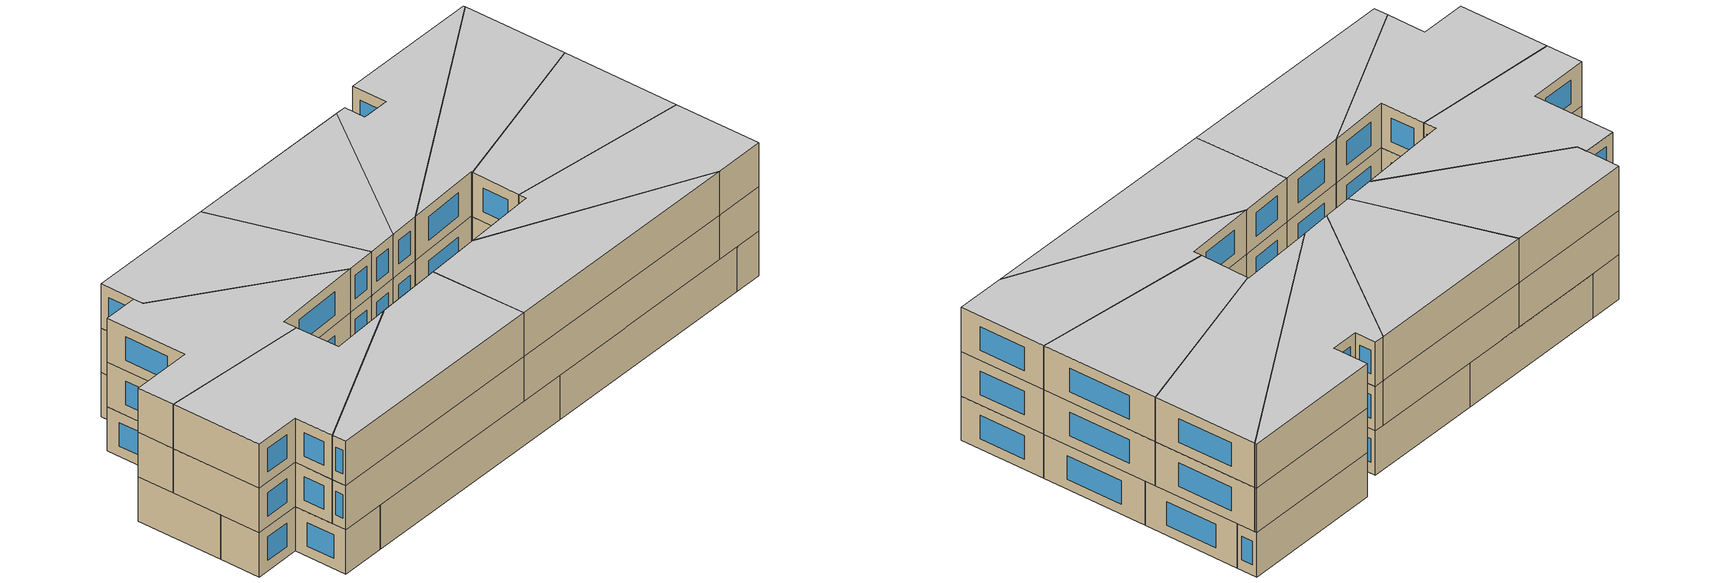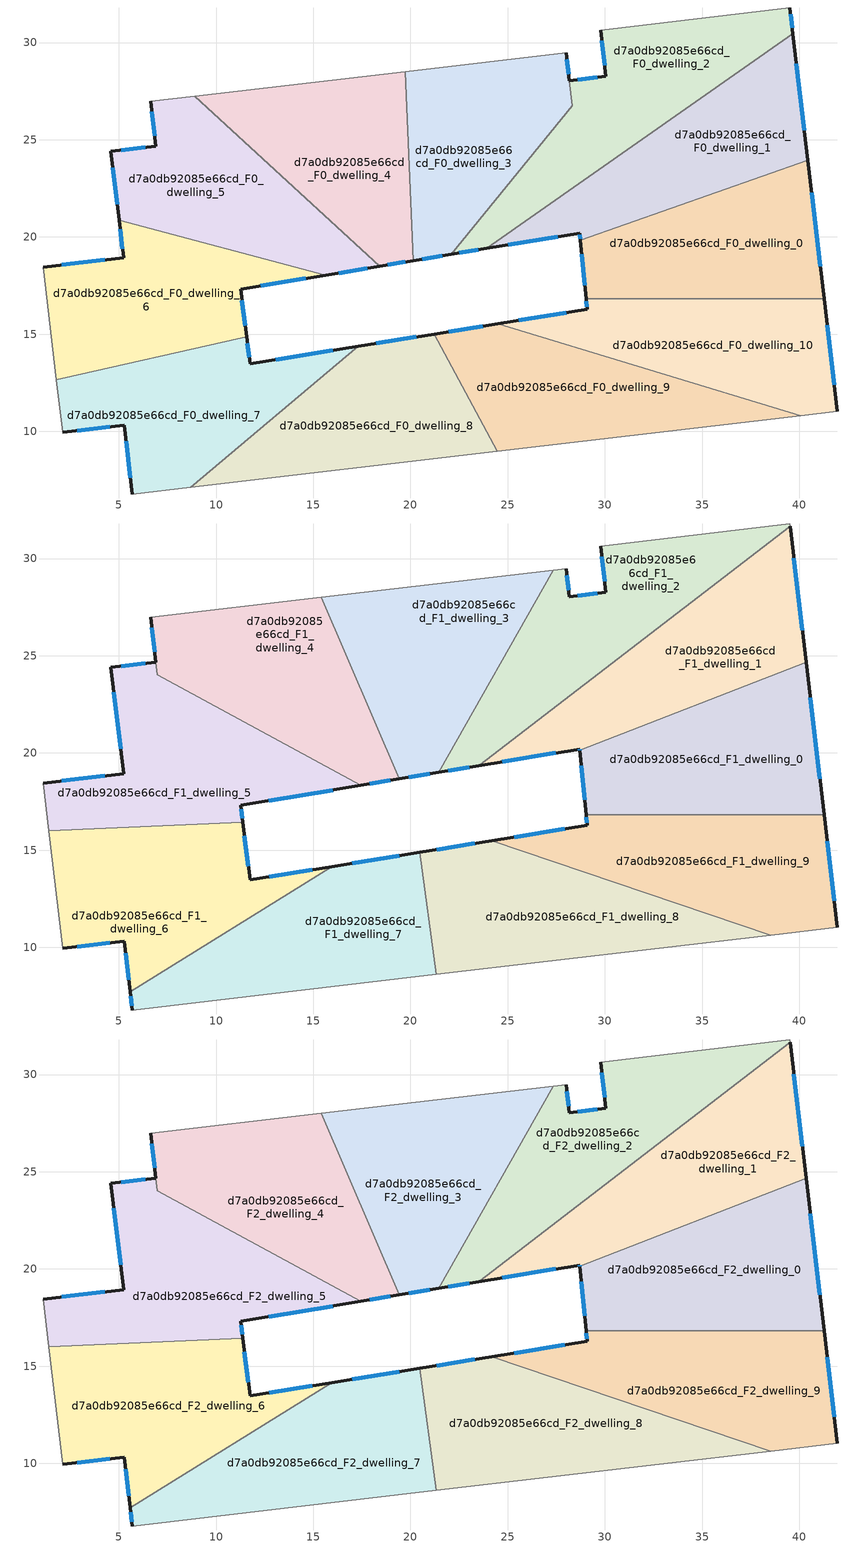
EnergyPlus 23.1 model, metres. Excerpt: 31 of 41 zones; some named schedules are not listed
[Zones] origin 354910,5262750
d7a0db92085e66cd_F0_dwelling_0
 floor ground (EU_floor_Construction): 40.43,23.96 41.27,16.83 29.03,16.83 28.73,19.83 z0
 wall outside (EU_wall_Construction): 28.73,19.83 29.03,16.83 / 41.27,16.83 40.43,23.96 z0:3
 wall to d7a0db92085e66cd_F0_dwelling_1 (EU_wall_Construction): 40.43,23.96 28.73,19.83 z0:3
 wall to d7a0db92085e66cd_F0_dwelling_10 (EU_wall_Construction): 29.03,16.83 41.27,16.83 z0:3
 window (EU_Window_Construction): 28.8,19.12 28.96,17.53 / 41.07,18.5 40.63,22.28 z0.7:2.3
d7a0db92085e66cd_F0_dwelling_1
 floor ground (EU_floor_Construction): 39.67,30.44 40.43,23.96 28.73,19.83 28.69,20.2 23.92,19.41 z0
 wall outside (EU_wall_Construction): 23.92,19.41 28.69,20.2 28.73,19.83 / 40.43,23.96 39.67,30.44 z0:3
 wall to d7a0db92085e66cd_F0_dwelling_2 (EU_wall_Construction): 39.67,30.44 23.92,19.41 z0:3
 window (EU_Window_Construction): 28.7,20.11 28.72,19.92 / 25.04,19.6 27.57,20.02 / 40.25,25.48 39.85,28.92 z0.7:2.3
d7a0db92085e66cd_F0_dwelling_10
 floor ground (EU_floor_Construction): 41.27,16.83 41.96,11.03 40.07,10.81 24.48,15.54 29.09,16.28 29.03,16.83 z0
 wall outside (EU_wall_Construction): 29.03,16.83 29.09,16.28 24.48,15.54 / 41.96,11.03 41.27,16.83 z0:3
 wall to d7a0db92085e66cd_F0_dwelling_9 (EU_wall_Construction): 24.48,15.54 40.07,10.81 z0:3
 wall adiabatic (EU_wall_Construction): 40.07,10.81 41.96,11.03 z0:3
 window (EU_Window_Construction): 28.01,16.1 25.56,15.71 / 29.04,16.7 29.07,16.41 / 41.79,12.39 41.43,15.46 z0.7:2.3
d7a0db92085e66cd_F0_dwelling_2
 floor ground (EU_floor_Construction): 39.51,31.78 39.67,30.44 23.92,19.41 22.09,19.11 28.33,26.75 28.17,28.04 30.05,28.26 29.77,30.64 z0
 wall outside (EU_wall_Construction): 39.67,30.44 39.51,31.78 / 22.09,19.11 23.92,19.41 / 29.77,30.64 30.05,28.26 28.17,28.04 z0:3
 wall adiabatic (EU_wall_Construction): 39.51,31.78 29.77,30.64 z0:3
 wall to d7a0db92085e66cd_F0_dwelling_3 (EU_wall_Construction): 28.32,26.75 22.09,19.11 / 28.17,28.04 28.33,26.75 z0:3
 window (EU_Window_Construction): 39.63,30.75 39.55,31.46 / 22.52,19.18 23.49,19.34 / 29.61,28.21 28.62,28.09 / 29.84,30.08 29.99,28.82 z0.7:2.3
d7a0db92085e66cd_F0_dwelling_3
 floor ground (EU_floor_Construction): 28.01,29.47 28.32,26.75 22.09,19.11 20.15,18.78 19.74,28.5 z0
 wall outside (EU_wall_Construction): 20.15,18.78 22.09,19.11 / 28.17,28.04 28.01,29.47 z0:3
 wall to d7a0db92085e66cd_F0_dwelling_4 (EU_wall_Construction): 19.74,28.5 20.15,18.78 z0:3
 wall adiabatic (EU_wall_Construction): 28.01,29.47 19.74,28.5 z0:3
 window (EU_Window_Construction): 20.6,18.86 21.63,19.03 / 28.13,28.38 28.04,29.13 z0.7:2.3
d7a0db92085e66cd_F0_dwelling_4
 floor ground (EU_floor_Construction): 19.74,28.5 20.15,18.78 18.41,18.5 8.91,27.24 z0
 wall outside (EU_wall_Construction): 18.41,18.5 20.15,18.78 z0:3
 wall to d7a0db92085e66cd_F0_dwelling_5 (EU_wall_Construction): 8.91,27.24 18.41,18.5 z0:3
 wall adiabatic (EU_wall_Construction): 19.74,28.5 8.91,27.24 z0:3
 window (EU_Window_Construction): 18.82,18.56 19.74,18.72 z0.7:2.3
d7a0db92085e66cd_F0_dwelling_5
 floor ground (EU_floor_Construction): 18.41,18.5 15.66,18.04 5.02,20.86 4.59,24.4 6.91,24.67 6.64,26.98 8.91,27.24 z0
 wall outside (EU_wall_Construction): 6.64,26.98 6.91,24.67 4.59,24.4 5.02,20.86 / 15.66,18.04 18.41,18.5 z0:3
 wall adiabatic (EU_wall_Construction): 8.91,27.24 6.64,26.98 z0:3
 wall to d7a0db92085e66cd_F0_dwelling_6 (EU_wall_Construction): 5.02,20.86 15.66,18.04 z0:3
 window (EU_Window_Construction): 6.7,26.43 6.84,25.21 / 16.3,18.15 17.77,18.39 / 4.69,23.57 4.92,21.69 / 6.36,24.6 5.14,24.46 z0.7:2.3
d7a0db92085e66cd_F0_dwelling_6
 floor ground (EU_floor_Construction): 15.66,18.04 11.26,17.31 11.58,14.87 1.79,12.66 1.11,18.45 5.24,18.94 5.02,20.86 z0
 wall outside (EU_wall_Construction): 5.02,20.86 5.24,18.94 1.11,18.45 / 11.58,14.87 11.26,17.31 15.66,18.04 z0:3
 wall to d7a0db92085e66cd_F0_dwelling_7 (EU_wall_Construction): 1.79,12.66 11.58,14.87 z0:3
 wall adiabatic (EU_wall_Construction): 1.11,18.45 1.79,12.66 z0:3
 window (EU_Window_Construction): 5.07,20.41 5.19,19.39 / 12.29,17.48 14.62,17.87 / 11.5,15.44 11.33,16.74 / 4.27,18.82 2.08,18.56 z0.7:2.3
d7a0db92085e66cd_F0_dwelling_7
 floor ground (EU_floor_Construction): 17.32,14.38 8.71,7.14 5.7,6.78 5.28,10.32 2.11,9.95 1.79,12.66 11.58,14.87 11.75,13.48 z0
 wall outside (EU_wall_Construction): 17.32,14.38 11.75,13.48 11.58,14.87 / 2.11,9.95 5.28,10.32 5.7,6.78 z0:3
 wall adiabatic (EU_wall_Construction): 1.79,12.66 2.11,9.95 / 5.7,6.78 8.71,7.14 z0:3
 wall to d7a0db92085e66cd_F0_dwelling_8 (EU_wall_Construction): 8.71,7.14 17.32,14.38 z0:3
 window (EU_Window_Construction): 11.71,13.81 11.62,14.54 / 16.02,14.17 13.06,13.69 / 5.38,9.49 5.6,7.61 / 2.86,10.04 4.53,10.23 z0.7:2.3
d7a0db92085e66cd_F0_dwelling_8
 floor ground (EU_floor_Construction): 21.21,15.01 24.47,8.98 8.71,7.14 17.32,14.38 z0
 wall outside (EU_wall_Construction): 21.21,15.01 17.32,14.38 z0:3
 wall to d7a0db92085e66cd_F0_dwelling_9 (EU_wall_Construction): 24.47,8.98 21.21,15.01 z0:3
 wall adiabatic (EU_wall_Construction): 8.71,7.14 24.47,8.98 z0:3
 window (EU_Window_Construction): 20.3,14.86 18.24,14.53 z0.7:2.3
d7a0db92085e66cd_F0_dwelling_9
 floor ground (EU_floor_Construction): 40.07,10.81 24.47,8.98 21.21,15.01 24.48,15.54 z0
 wall outside (EU_wall_Construction): 24.48,15.54 21.21,15.01 z0:3
 wall adiabatic (EU_wall_Construction): 24.47,8.98 40.07,10.81 z0:3
 window (EU_Window_Construction): 23.71,15.41 21.98,15.13 z0.7:2.3
d7a0db92085e66cd_F1_dwelling_0
 floor to d7a0db92085e66cd_F0_dwelling_0 (EU_floor_Construction): 40.43,23.96 41.27,16.83 29.03,16.83 28.73,19.83 z3
 floor to d7a0db92085e66cd_F0_dwelling_1 (EU_floor_Construction): 40.35,24.67 40.43,23.96 28.73,19.83 28.7,20.13 z3
 wall outside (EU_wall_Construction): 28.7,20.13 29.03,16.83 / 41.27,16.83 40.35,24.67 z3:6
 wall to d7a0db92085e66cd_F1_dwelling_1 (EU_wall_Construction): 40.35,24.67 28.7,20.13 z3:6
 wall to d7a0db92085e66cd_F1_dwelling_9 (EU_wall_Construction): 29.03,16.83 41.27,16.83 z3:6
 window (EU_Window_Construction): 28.78,19.35 28.95,17.6 / 41.05,18.67 40.56,22.83 z3.7:5.3
d7a0db92085e66cd_F1_dwelling_1
 floor to d7a0db92085e66cd_F0_dwelling_1 (EU_floor_Construction): 39.67,30.44 40.35,24.67 28.7,20.13 28.69,20.2 23.92,19.41 z3
 floor to d7a0db92085e66cd_F0_dwelling_2 (EU_floor_Construction): 39.52,31.66 39.67,30.44 23.92,19.41 23.5,19.34 z3
 wall outside (EU_wall_Construction): 23.5,19.34 28.69,20.2 28.7,20.13 / 40.35,24.67 39.52,31.66 z3:6
 wall to d7a0db92085e66cd_F1_dwelling_2 (EU_wall_Construction): 39.52,31.66 23.5,19.34 z3:6
 window (EU_Window_Construction): 28.7,20.19 28.7,20.15 / 24.72,19.54 27.47,20 / 40.15,26.31 39.72,30.02 z3.7:5.3
d7a0db92085e66cd_F1_dwelling_2
 floor to d7a0db92085e66cd_F0_dwelling_2 (EU_floor_Construction): 39.51,31.78 39.52,31.66 23.5,19.34 22.09,19.11 28.33,26.75 28.17,28.04 30.05,28.26 29.77,30.64 z3
 floor to d7a0db92085e66cd_F0_dwelling_3 (EU_floor_Construction): 28.01,29.47 28.32,26.75 22.09,19.11 21.46,19 27.33,29.39 z3
 wall outside (EU_wall_Construction): 29.77,30.64 30.05,28.26 28.17,28.04 28.01,29.47 / 21.46,19 23.5,19.34 z3:6
 wall adiabatic (EU_wall_Construction): 39.52,31.66 39.51,31.78 29.77,30.64 / 28.01,29.47 27.33,29.39 z3:6
 wall to d7a0db92085e66cd_F1_dwelling_3 (EU_wall_Construction): 27.33,29.39 21.46,19 z3:6
 window (EU_Window_Construction): 29.61,28.21 28.62,28.09 / 29.84,30.08 29.99,28.82 / 21.94,19.08 23.02,19.26 / 28.13,28.38 28.04,29.13 z3.7:5.3
d7a0db92085e66cd_F1_dwelling_3
 floor to d7a0db92085e66cd_F0_dwelling_3 (EU_floor_Construction): 27.33,29.39 21.46,19 20.15,18.78 19.74,28.5 z3
 floor to d7a0db92085e66cd_F0_dwelling_4 (EU_floor_Construction): 19.74,28.5 20.15,18.78 19.43,18.67 15.4,28 z3
 wall outside (EU_wall_Construction): 19.43,18.67 21.46,19 z3:6
 wall to d7a0db92085e66cd_F1_dwelling_4 (EU_wall_Construction): 15.4,28 19.43,18.67 z3:6
 wall adiabatic (EU_wall_Construction): 27.33,29.39 15.4,28 z3:6
 window (EU_Window_Construction): 19.91,18.74 20.98,18.92 z3.7:5.3
d7a0db92085e66cd_F1_dwelling_4
 floor to d7a0db92085e66cd_F0_dwelling_4 (EU_floor_Construction): 15.4,28 19.43,18.67 18.41,18.5 8.91,27.24 z3
 floor to d7a0db92085e66cd_F0_dwelling_5 (EU_floor_Construction): 18.41,18.5 17.45,18.34 6.98,24.03 6.64,26.98 8.91,27.24 z3
 wall outside (EU_wall_Construction): 17.45,18.34 19.43,18.67 / 6.64,26.98 6.91,24.67 z3:6
 wall to d7a0db92085e66cd_F1_dwelling_5 (EU_wall_Construction): 6.91,24.67 6.98,24.03 17.45,18.34 z3:6
 wall adiabatic (EU_wall_Construction): 15.4,28 6.64,26.98 z3:6
 window (EU_Window_Construction): 17.92,18.41 18.97,18.59 / 6.7,26.43 6.84,25.21 z3.7:5.3
d7a0db92085e66cd_F1_dwelling_5
 floor to d7a0db92085e66cd_F0_dwelling_5 (EU_floor_Construction): 17.45,18.34 15.66,18.04 5.02,20.86 4.59,24.4 6.91,24.67 6.98,24.03 z3
 floor to d7a0db92085e66cd_F0_dwelling_6 (EU_floor_Construction): 15.66,18.04 11.26,17.31 11.37,16.44 1.4,16.01 1.11,18.45 5.24,18.94 5.02,20.86 z3
 wall outside (EU_wall_Construction): 6.91,24.67 4.59,24.4 5.24,18.94 1.11,18.45 / 11.37,16.44 11.26,17.31 17.45,18.34 z3:6
 wall to d7a0db92085e66cd_F1_dwelling_6 (EU_wall_Construction): 1.4,16.01 11.37,16.44 z3:6
 wall adiabatic (EU_wall_Construction): 1.11,18.45 1.4,16.01 z3:6
 window (EU_Window_Construction): 6.36,24.6 5.14,24.46 / 12.71,17.55 16,18.09 / 11.35,16.64 11.29,17.11 / 4.27,18.82 2.08,18.56 / 4.75,23.12 5.09,20.22 z3.7:5.3
d7a0db92085e66cd_F1_dwelling_6
 floor to d7a0db92085e66cd_F0_dwelling_6 (EU_floor_Construction): 11.37,16.44 11.58,14.87 1.79,12.66 1.4,16.01 z3
 floor to d7a0db92085e66cd_F0_dwelling_7 (EU_floor_Construction): 15.94,14.16 5.59,7.72 5.28,10.32 2.11,9.95 1.79,12.66 11.58,14.87 11.75,13.48 z3
 wall outside (EU_wall_Construction): 15.94,14.16 11.75,13.48 11.37,16.44 / 2.11,9.95 5.28,10.32 5.59,7.72 z3:6
 wall adiabatic (EU_wall_Construction): 1.4,16.01 2.11,9.95 z3:6
 wall to d7a0db92085e66cd_F1_dwelling_7 (EU_wall_Construction): 5.59,7.72 15.94,14.16 z3:6
 window (EU_Window_Construction): 11.66,14.18 11.46,15.75 / 14.96,14 12.74,13.64 / 5.35,9.71 5.51,8.33 / 2.86,10.04 4.53,10.23 z3.7:5.3
d7a0db92085e66cd_F1_dwelling_7
 floor to d7a0db92085e66cd_F0_dwelling_7 (EU_floor_Construction): 17.32,14.38 8.71,7.14 5.7,6.78 5.59,7.72 15.94,14.16 z3
 floor to d7a0db92085e66cd_F0_dwelling_8 (EU_floor_Construction): 20.49,14.89 21.33,8.62 8.71,7.14 17.32,14.38 z3
 wall outside (EU_wall_Construction): 20.49,14.89 15.94,14.16 / 5.59,7.72 5.7,6.78 z3:6
 wall to d7a0db92085e66cd_F1_dwelling_8 (EU_wall_Construction): 21.33,8.62 20.49,14.89 z3:6
 wall adiabatic (EU_wall_Construction): 5.7,6.78 21.33,8.62 z3:6
 window (EU_Window_Construction): 19.42,14.72 17.01,14.33 / 5.61,7.5 5.67,7 z3.7:5.3
d7a0db92085e66cd_F1_dwelling_8
 floor to d7a0db92085e66cd_F0_dwelling_8 (EU_floor_Construction): 21.21,15.01 24.47,8.98 21.33,8.62 20.49,14.89 z3
 floor to d7a0db92085e66cd_F0_dwelling_9 (EU_floor_Construction): 38.52,10.63 24.47,8.98 21.21,15.01 24.18,15.49 z3
 wall outside (EU_wall_Construction): 24.18,15.49 20.49,14.89 z3:6
 wall to d7a0db92085e66cd_F1_dwelling_9 (EU_wall_Construction): 38.52,10.63 24.18,15.49 z3:6
 wall adiabatic (EU_wall_Construction): 21.33,8.62 38.52,10.63 z3:6
 window (EU_Window_Construction): 23.31,15.35 21.35,15.03 z3.7:5.3
d7a0db92085e66cd_F1_dwelling_9
 floor to d7a0db92085e66cd_F0_dwelling_10 (EU_floor_Construction): 41.27,16.83 41.96,11.03 40.07,10.81 24.48,15.54 29.09,16.28 29.03,16.83 z3
 floor to d7a0db92085e66cd_F0_dwelling_9 (EU_floor_Construction): 40.07,10.81 38.52,10.63 24.18,15.49 24.48,15.54 z3
 wall outside (EU_wall_Construction): 29.03,16.83 29.09,16.28 24.18,15.49 / 41.96,11.03 41.27,16.83 z3:6
 wall adiabatic (EU_wall_Construction): 38.52,10.63 41.96,11.03 z3:6
 window (EU_Window_Construction): 27.93,16.09 25.33,15.67 / 29.04,16.7 29.07,16.41 / 41.79,12.39 41.43,15.46 z3.7:5.3
d7a0db92085e66cd_F2_dwelling_0
 floor to d7a0db92085e66cd_F1_dwelling_0 (EU_floor_Construction): 40.35,24.67 41.27,16.83 29.03,16.83 28.7,20.13 z6
 wall outside (EU_wall_Construction): 28.7,20.13 29.03,16.83 / 41.27,16.83 40.35,24.67 z6:9
 wall to d7a0db92085e66cd_F2_dwelling_1 (EU_wall_Construction): 40.35,24.67 28.7,20.13 z6:9
 wall to d7a0db92085e66cd_F2_dwelling_9 (EU_wall_Construction): 29.03,16.83 41.27,16.83 z6:9
 window (EU_Window_Construction): 28.78,19.35 28.95,17.6 / 41.05,18.67 40.56,22.83 z6.7:8.3
 ceiling to d7a0db92085e66cd_F3_dwelling_0 (EU_floor_Construction): 41.27,16.83 40.35,24.67 28.7,20.13 29.03,16.83 z9
d7a0db92085e66cd_F2_dwelling_1
 floor to d7a0db92085e66cd_F1_dwelling_1 (EU_floor_Construction): 39.52,31.66 40.35,24.67 28.7,20.13 28.69,20.2 23.5,19.34 z6
 wall outside (EU_wall_Construction): 23.5,19.34 28.69,20.2 28.7,20.13 / 40.35,24.67 39.52,31.66 z6:9
 wall to d7a0db92085e66cd_F2_dwelling_2 (EU_wall_Construction): 39.52,31.66 23.5,19.34 z6:9
 window (EU_Window_Construction): 28.7,20.19 28.7,20.15 / 24.72,19.54 27.47,20 / 40.15,26.31 39.72,30.02 z6.7:8.3
 ceiling to d7a0db92085e66cd_F3_dwelling_1 (EU_floor_Construction): 40.35,24.67 39.52,31.66 23.5,19.34 28.69,20.2 28.7,20.13 z9
d7a0db92085e66cd_F2_dwelling_2
 floor to d7a0db92085e66cd_F1_dwelling_2 (EU_floor_Construction): 39.51,31.78 39.52,31.66 23.5,19.34 21.46,19 27.33,29.39 28.01,29.47 28.17,28.04 30.05,28.26 29.77,30.64 z6
 wall outside (EU_wall_Construction): 29.77,30.64 30.05,28.26 28.17,28.04 28.01,29.47 / 21.46,19 23.5,19.34 z6:9
 wall adiabatic (EU_wall_Construction): 39.52,31.66 39.51,31.78 29.77,30.64 / 28.01,29.47 27.33,29.39 z6:9
 wall to d7a0db92085e66cd_F2_dwelling_3 (EU_wall_Construction): 27.33,29.39 21.46,19 z6:9
 window (EU_Window_Construction): 29.61,28.21 28.62,28.09 / 29.84,30.08 29.99,28.82 / 21.94,19.08 23.02,19.26 / 28.13,28.38 28.04,29.13 z6.7:8.3
 ceiling to d7a0db92085e66cd_F3_dwelling_2 (EU_floor_Construction): 39.52,31.66 39.51,31.78 29.77,30.64 30.05,28.26 28.17,28.04 28.01,29.47 27.33,29.39 21.46,19 23.5,19.34 z9
d7a0db92085e66cd_F2_dwelling_3
 floor to d7a0db92085e66cd_F1_dwelling_3 (EU_floor_Construction): 27.33,29.39 21.46,19 19.43,18.67 15.4,28 z6
 wall outside (EU_wall_Construction): 19.43,18.67 21.46,19 z6:9
 wall to d7a0db92085e66cd_F2_dwelling_4 (EU_wall_Construction): 15.4,28 19.43,18.67 z6:9
 wall adiabatic (EU_wall_Construction): 27.33,29.39 15.4,28 z6:9
 window (EU_Window_Construction): 19.91,18.74 20.98,18.92 z6.7:8.3
 ceiling to d7a0db92085e66cd_F3_dwelling_3 (EU_floor_Construction): 21.46,19 27.33,29.39 15.4,28 19.43,18.67 z9
d7a0db92085e66cd_F2_dwelling_4
 floor to d7a0db92085e66cd_F1_dwelling_4 (EU_floor_Construction): 15.4,28 19.43,18.67 17.45,18.34 6.98,24.03 6.64,26.98 z6
 wall outside (EU_wall_Construction): 17.45,18.34 19.43,18.67 / 6.64,26.98 6.91,24.67 z6:9
 wall to d7a0db92085e66cd_F2_dwelling_5 (EU_wall_Construction): 6.91,24.67 6.98,24.03 17.45,18.34 z6:9
 wall adiabatic (EU_wall_Construction): 15.4,28 6.64,26.98 z6:9
 window (EU_Window_Construction): 17.92,18.41 18.97,18.59 / 6.7,26.43 6.84,25.21 z6.7:8.3
 ceiling to d7a0db92085e66cd_F3_dwelling_4 (EU_floor_Construction): 19.43,18.67 15.4,28 6.64,26.98 6.98,24.03 17.45,18.34 z9
d7a0db92085e66cd_F2_dwelling_5
 floor to d7a0db92085e66cd_F1_dwelling_5 (EU_floor_Construction): 17.45,18.34 11.26,17.31 11.37,16.44 1.4,16.01 1.11,18.45 5.24,18.94 4.59,24.4 6.91,24.67 6.98,24.03 z6
 wall outside (EU_wall_Construction): 6.91,24.67 4.59,24.4 5.24,18.94 1.11,18.45 / 11.37,16.44 11.26,17.31 17.45,18.34 z6:9
 wall to d7a0db92085e66cd_F2_dwelling_6 (EU_wall_Construction): 1.4,16.01 11.37,16.44 z6:9
 wall adiabatic (EU_wall_Construction): 1.11,18.45 1.4,16.01 z6:9
 window (EU_Window_Construction): 6.36,24.6 5.14,24.46 / 12.71,17.55 16,18.09 / 11.35,16.64 11.29,17.11 / 4.27,18.82 2.08,18.56 / 4.75,23.12 5.09,20.22 z6.7:8.3
 ceiling to d7a0db92085e66cd_F3_dwelling_5 (EU_floor_Construction): 17.45,18.34 6.98,24.03 6.91,24.67 4.59,24.4 5.24,18.94 1.11,18.45 1.4,16.01 11.37,16.44 11.26,17.31 z9
d7a0db92085e66cd_F2_dwelling_6
 floor to d7a0db92085e66cd_F1_dwelling_6 (EU_floor_Construction): 15.94,14.16 5.59,7.72 5.28,10.32 2.11,9.95 1.4,16.01 11.37,16.44 11.75,13.48 z6
 wall outside (EU_wall_Construction): 15.94,14.16 11.75,13.48 11.37,16.44 / 2.11,9.95 5.28,10.32 5.59,7.72 z6:9
 wall adiabatic (EU_wall_Construction): 1.4,16.01 2.11,9.95 z6:9
 wall to d7a0db92085e66cd_F2_dwelling_7 (EU_wall_Construction): 5.59,7.72 15.94,14.16 z6:9
 window (EU_Window_Construction): 11.66,14.18 11.46,15.75 / 14.96,14 12.74,13.64 / 5.35,9.71 5.51,8.33 / 2.86,10.04 4.53,10.23 z6.7:8.3
 ceiling to d7a0db92085e66cd_F3_dwelling_6 (EU_floor_Construction): 15.94,14.16 11.75,13.48 11.37,16.44 1.4,16.01 2.11,9.95 5.28,10.32 5.59,7.72 z9
d7a0db92085e66cd_F2_dwelling_7
 floor to d7a0db92085e66cd_F1_dwelling_7 (EU_floor_Construction): 20.49,14.89 21.33,8.62 5.7,6.78 5.59,7.72 15.94,14.16 z6
 wall outside (EU_wall_Construction): 20.49,14.89 15.94,14.16 / 5.59,7.72 5.7,6.78 z6:9
 wall to d7a0db92085e66cd_F2_dwelling_8 (EU_wall_Construction): 21.33,8.62 20.49,14.89 z6:9
 wall adiabatic (EU_wall_Construction): 5.7,6.78 21.33,8.62 z6:9
 window (EU_Window_Construction): 19.42,14.72 17.01,14.33 / 5.61,7.5 5.67,7 z6.7:8.3
 ceiling to d7a0db92085e66cd_F3_dwelling_7 (EU_floor_Construction): 21.33,8.62 20.49,14.89 15.94,14.16 5.59,7.72 5.7,6.78 z9
d7a0db92085e66cd_F2_dwelling_8
 floor to d7a0db92085e66cd_F1_dwelling_8 (EU_floor_Construction): 38.52,10.63 21.33,8.62 20.49,14.89 24.18,15.49 z6
 wall outside (EU_wall_Construction): 24.18,15.49 20.49,14.89 z6:9
 wall to d7a0db92085e66cd_F2_dwelling_9 (EU_wall_Construction): 38.52,10.63 24.18,15.49 z6:9
 wall adiabatic (EU_wall_Construction): 21.33,8.62 38.52,10.63 z6:9
 window (EU_Window_Construction): 23.31,15.35 21.35,15.03 z6.7:8.3
 ceiling to d7a0db92085e66cd_F3_dwelling_8 (EU_floor_Construction): 38.52,10.63 24.18,15.49 20.49,14.89 21.33,8.62 z9
d7a0db92085e66cd_F2_dwelling_9
 floor to d7a0db92085e66cd_F1_dwelling_9 (EU_floor_Construction): 41.27,16.83 41.96,11.03 38.52,10.63 24.18,15.49 29.09,16.28 29.03,16.83 z6
 wall outside (EU_wall_Construction): 29.03,16.83 29.09,16.28 24.18,15.49 / 41.96,11.03 41.27,16.83 z6:9
 wall adiabatic (EU_wall_Construction): 38.52,10.63 41.96,11.03 z6:9
 window (EU_Window_Construction): 27.93,16.09 25.33,15.67 / 29.04,16.7 29.07,16.41 / 41.79,12.39 41.43,15.46 z6.7:8.3
 ceiling to d7a0db92085e66cd_F3_dwelling_9 (EU_floor_Construction): 41.96,11.03 41.27,16.83 29.03,16.83 29.09,16.28 24.18,15.49 38.52,10.63 z9
[Building]
EU S2 Campaign: North Axis=0; Terrain=City; Solar Distribution=FullExterior
[Site:Location]
Budapest.Ferenc.Liszt.Intl.AP: Latitude=47.437; Longitude=19.256; Time Zone=1; Elevation=185
[SizingPeriod:WeatherFileDays]
AnnualSizingPeriod: Begin Month=1; Begin Day of Month=1; End Month=12; End Day of Month=31; Day of Week for Start Day=Monday; Use Weather File Daylight Saving Period=No; Use Weather File Rain and Snow Indicators=No
[MATERIAL]
EU_InternalMass_Material: Roughness=MediumRough; Thickness=0.1; Conductivity=1; Density=1800; Specific Heat=900; Thermal Absorptance=0.9; Solar Absorptance=0.7; Visible Absorptance=0.7
[MATERIAL:NOMASS] Roughness=MediumRough; Thermal Absorptance=0.9; Solar Absorptance=0.7; Visible Absorptance=0.7
Name | Thermal Resistance
EU_wall_NoMass | 0.832559
EU_floor_NoMass | 0.872794
[WINDOWMATERIAL:SIMPLEGLAZINGSYSTEM]
EU_Window_SimpleGlazing: UFactor=2.79869; Solar Heat Gain Coefficient=0.75; Visible Transmittance=0.75
[CONSTRUCTION]
EU_wall_Construction: EU_wall_NoMass
EU_floor_Construction: EU_floor_NoMass
EU_Window_Construction: EU_Window_SimpleGlazing
EU_InternalMass_Construction: EU_InternalMass_Material
[ZONE] Type=1; Multiplier=1; Ceiling Height=autocalculate; Floor Area=autocalculate; Part of Total Floor Area=Yes
Name | Volume
d7a0db92085e66cd_F0_dwelling_0 | 185.516
d7a0db92085e66cd_F1_dwelling_0; d7a0db92085e66cd_F2_dwelling_0 | 204.056
d7a0db92085e66cd_F0_dwelling_1 | 185.531
d7a0db92085e66cd_F1_dwelling_1; d7a0db92085e66cd_F2_dwelling_1 | 204.091
d7a0db92085e66cd_F0_dwelling_10 | 185.549
d7a0db92085e66cd_F0_dwelling_2 | 193.451
d7a0db92085e66cd_F1_dwelling_2; d7a0db92085e66cd_F2_dwelling_2; d7a0db92085e66cd_F1_dwelling_8; d7a0db92085e66cd_F2_dwelling_8 | 204.06
d7a0db92085e66cd_F0_dwelling_3 | 177.566
d7a0db92085e66cd_F1_dwelling_3; d7a0db92085e66cd_F2_dwelling_3 | 204.087
d7a0db92085e66cd_F0_dwelling_4 | 185.532
d7a0db92085e66cd_F1_dwelling_4; d7a0db92085e66cd_F2_dwelling_4 | 203.195
d7a0db92085e66cd_F0_dwelling_5 | 185.509
d7a0db92085e66cd_F1_dwelling_5; d7a0db92085e66cd_F2_dwelling_5 | 204.968
d7a0db92085e66cd_F0_dwelling_6 | 185.52
d7a0db92085e66cd_F1_dwelling_6; d7a0db92085e66cd_F2_dwelling_6 | 204.063
d7a0db92085e66cd_F0_dwelling_7 | 185.526
d7a0db92085e66cd_F1_dwelling_7; d7a0db92085e66cd_F2_dwelling_7 | 204.058
d7a0db92085e66cd_F0_dwelling_8 | 185.522
d7a0db92085e66cd_F0_dwelling_9 | 185.495
d7a0db92085e66cd_F1_dwelling_9; d7a0db92085e66cd_F2_dwelling_9 | 204.101
[INTERNALMASS] Construction=EU_InternalMass_Construction
Name | Zone or ZoneList | Surface Area
d7a0db92085e66cd_F0_dwelling_0_EU_InternalMass | d7a0db92085e66cd_F0_dwelling_0 | 61.8386
d7a0db92085e66cd_F0_dwelling_1_EU_InternalMass | d7a0db92085e66cd_F0_dwelling_1 | 61.8438
d7a0db92085e66cd_F0_dwelling_2_EU_InternalMass | d7a0db92085e66cd_F0_dwelling_2 | 64.484
d7a0db92085e66cd_F0_dwelling_3_EU_InternalMass | d7a0db92085e66cd_F0_dwelling_3 | 59.1934
d7a0db92085e66cd_F0_dwelling_4_EU_InternalMass | d7a0db92085e66cd_F0_dwelling_4 | 61.8441
d7a0db92085e66cd_F0_dwelling_5_EU_InternalMass | d7a0db92085e66cd_F0_dwelling_5 | 61.8361
d7a0db92085e66cd_F0_dwelling_6_EU_InternalMass | d7a0db92085e66cd_F0_dwelling_6 | 61.8402
d7a0db92085e66cd_F0_dwelling_7_EU_InternalMass | d7a0db92085e66cd_F0_dwelling_7 | 61.8422
d7a0db92085e66cd_F0_dwelling_8_EU_InternalMass | d7a0db92085e66cd_F0_dwelling_8 | 61.8407
d7a0db92085e66cd_F0_dwelling_9_EU_InternalMass | d7a0db92085e66cd_F0_dwelling_9 | 61.8316
d7a0db92085e66cd_F0_dwelling_10_EU_InternalMass | d7a0db92085e66cd_F0_dwelling_10 | 61.8498
d7a0db92085e66cd_F1_dwelling_0_EU_InternalMass | d7a0db92085e66cd_F1_dwelling_0 | 68.0187
d7a0db92085e66cd_F1_dwelling_1_EU_InternalMass | d7a0db92085e66cd_F1_dwelling_1 | 68.0306
d7a0db92085e66cd_F1_dwelling_2_EU_InternalMass | d7a0db92085e66cd_F1_dwelling_2 | 68.0195
d7a0db92085e66cd_F1_dwelling_3_EU_InternalMass | d7a0db92085e66cd_F1_dwelling_3 | 68.0288
d7a0db92085e66cd_F1_dwelling_4_EU_InternalMass | d7a0db92085e66cd_F1_dwelling_4 | 67.7367
d7a0db92085e66cd_F1_dwelling_5_EU_InternalMass | d7a0db92085e66cd_F1_dwelling_5 | 68.3233
d7a0db92085e66cd_F1_dwelling_6_EU_InternalMass | d7a0db92085e66cd_F1_dwelling_6 | 68.0209
d7a0db92085e66cd_F1_dwelling_7_EU_InternalMass | d7a0db92085e66cd_F1_dwelling_7 | 68.0195
d7a0db92085e66cd_F1_dwelling_8_EU_InternalMass | d7a0db92085e66cd_F1_dwelling_8 | 68.0197
d7a0db92085e66cd_F1_dwelling_9_EU_InternalMass | d7a0db92085e66cd_F1_dwelling_9 | 68.0335
d7a0db92085e66cd_F2_dwelling_0_EU_InternalMass | d7a0db92085e66cd_F2_dwelling_0 | 68.0187
d7a0db92085e66cd_F2_dwelling_1_EU_InternalMass | d7a0db92085e66cd_F2_dwelling_1 | 68.0306
d7a0db92085e66cd_F2_dwelling_2_EU_InternalMass | d7a0db92085e66cd_F2_dwelling_2 | 68.0195
d7a0db92085e66cd_F2_dwelling_3_EU_InternalMass | d7a0db92085e66cd_F2_dwelling_3 | 68.0288
d7a0db92085e66cd_F2_dwelling_4_EU_InternalMass | d7a0db92085e66cd_F2_dwelling_4 | 67.7367
d7a0db92085e66cd_F2_dwelling_5_EU_InternalMass | d7a0db92085e66cd_F2_dwelling_5 | 68.3233
d7a0db92085e66cd_F2_dwelling_6_EU_InternalMass | d7a0db92085e66cd_F2_dwelling_6 | 68.0209
d7a0db92085e66cd_F2_dwelling_7_EU_InternalMass | d7a0db92085e66cd_F2_dwelling_7 | 68.0195
d7a0db92085e66cd_F2_dwelling_8_EU_InternalMass | d7a0db92085e66cd_F2_dwelling_8 | 68.0197
d7a0db92085e66cd_F2_dwelling_9_EU_InternalMass | d7a0db92085e66cd_F2_dwelling_9 | 68.0335
[OTHEREQUIPMENT] Fuel Type=Electricity; Design Level Calculation Method=Watts/Area; Power per Zone Floor Area=1; Fraction Latent=0; Fraction Radiant=0; Fraction Lost=0; Carbon Dioxide Generation Rate=0; EndUse Subcategory=EU_Step8_InternalGains
Name | Zone or ZoneList or Space or SpaceList | Schedule
EU_Step8_InternalGain_d7a0db92085e66cd_F0_dwelling_0_f000 | d7a0db92085e66cd_F0_dwelling_0 | EU_Step8_GainSchedule_d7a0db92085e66cd_F0_dwelling_0_f000
EU_Step8_InternalGain_d7a0db92085e66cd_F0_dwelling_1_f000 | d7a0db92085e66cd_F0_dwelling_1 | EU_Step8_GainSchedule_d7a0db92085e66cd_F0_dwelling_1_f000
EU_Step8_InternalGain_d7a0db92085e66cd_F0_dwelling_2_f000 | d7a0db92085e66cd_F0_dwelling_2 | EU_Step8_GainSchedule_d7a0db92085e66cd_F0_dwelling_2_f000
EU_Step8_InternalGain_d7a0db92085e66cd_F0_dwelling_3_f000 | d7a0db92085e66cd_F0_dwelling_3 | EU_Step8_GainSchedule_d7a0db92085e66cd_F0_dwelling_3_f000
EU_Step8_InternalGain_d7a0db92085e66cd_F0_dwelling_4_f000 | d7a0db92085e66cd_F0_dwelling_4 | EU_Step8_GainSchedule_d7a0db92085e66cd_F0_dwelling_4_f000
EU_Step8_InternalGain_d7a0db92085e66cd_F0_dwelling_5_f000 | d7a0db92085e66cd_F0_dwelling_5 | EU_Step8_GainSchedule_d7a0db92085e66cd_F0_dwelling_5_f000
EU_Step8_InternalGain_d7a0db92085e66cd_F0_dwelling_6_f000 | d7a0db92085e66cd_F0_dwelling_6 | EU_Step8_GainSchedule_d7a0db92085e66cd_F0_dwelling_6_f000
EU_Step8_InternalGain_d7a0db92085e66cd_F0_dwelling_7_f000 | d7a0db92085e66cd_F0_dwelling_7 | EU_Step8_GainSchedule_d7a0db92085e66cd_F0_dwelling_7_f000
EU_Step8_InternalGain_d7a0db92085e66cd_F0_dwelling_8_f000 | d7a0db92085e66cd_F0_dwelling_8 | EU_Step8_GainSchedule_d7a0db92085e66cd_F0_dwelling_8_f000
EU_Step8_InternalGain_d7a0db92085e66cd_F0_dwelling_9_f000 | d7a0db92085e66cd_F0_dwelling_9 | EU_Step8_GainSchedule_d7a0db92085e66cd_F0_dwelling_9_f000
EU_Step8_InternalGain_d7a0db92085e66cd_F0_dwelling_10_f000 | d7a0db92085e66cd_F0_dwelling_10 | EU_Step8_GainSchedule_d7a0db92085e66cd_F0_dwelling_10_f000
EU_Step8_InternalGain_d7a0db92085e66cd_F1_dwelling_0_f000 | d7a0db92085e66cd_F1_dwelling_0 | EU_Step8_GainSchedule_d7a0db92085e66cd_F1_dwelling_0_f000
EU_Step8_InternalGain_d7a0db92085e66cd_F1_dwelling_1_f000 | d7a0db92085e66cd_F1_dwelling_1 | EU_Step8_GainSchedule_d7a0db92085e66cd_F1_dwelling_1_f000
EU_Step8_InternalGain_d7a0db92085e66cd_F1_dwelling_2_f000 | d7a0db92085e66cd_F1_dwelling_2 | EU_Step8_GainSchedule_d7a0db92085e66cd_F1_dwelling_2_f000
EU_Step8_InternalGain_d7a0db92085e66cd_F1_dwelling_3_f000 | d7a0db92085e66cd_F1_dwelling_3 | EU_Step8_GainSchedule_d7a0db92085e66cd_F1_dwelling_3_f000
EU_Step8_InternalGain_d7a0db92085e66cd_F1_dwelling_4_f000 | d7a0db92085e66cd_F1_dwelling_4 | EU_Step8_GainSchedule_d7a0db92085e66cd_F1_dwelling_4_f000
EU_Step8_InternalGain_d7a0db92085e66cd_F1_dwelling_5_f000 | d7a0db92085e66cd_F1_dwelling_5 | EU_Step8_GainSchedule_d7a0db92085e66cd_F1_dwelling_5_f000
EU_Step8_InternalGain_d7a0db92085e66cd_F1_dwelling_6_f000 | d7a0db92085e66cd_F1_dwelling_6 | EU_Step8_GainSchedule_d7a0db92085e66cd_F1_dwelling_6_f000
EU_Step8_InternalGain_d7a0db92085e66cd_F1_dwelling_7_f000 | d7a0db92085e66cd_F1_dwelling_7 | EU_Step8_GainSchedule_d7a0db92085e66cd_F1_dwelling_7_f000
EU_Step8_InternalGain_d7a0db92085e66cd_F1_dwelling_8_f000 | d7a0db92085e66cd_F1_dwelling_8 | EU_Step8_GainSchedule_d7a0db92085e66cd_F1_dwelling_8_f000
EU_Step8_InternalGain_d7a0db92085e66cd_F1_dwelling_9_f000 | d7a0db92085e66cd_F1_dwelling_9 | EU_Step8_GainSchedule_d7a0db92085e66cd_F1_dwelling_9_f000
EU_Step8_InternalGain_d7a0db92085e66cd_F2_dwelling_0_f000 | d7a0db92085e66cd_F2_dwelling_0 | EU_Step8_GainSchedule_d7a0db92085e66cd_F2_dwelling_0_f000
EU_Step8_InternalGain_d7a0db92085e66cd_F2_dwelling_1_f000 | d7a0db92085e66cd_F2_dwelling_1 | EU_Step8_GainSchedule_d7a0db92085e66cd_F2_dwelling_1_f000
EU_Step8_InternalGain_d7a0db92085e66cd_F2_dwelling_2_f000 | d7a0db92085e66cd_F2_dwelling_2 | EU_Step8_GainSchedule_d7a0db92085e66cd_F2_dwelling_2_f000
EU_Step8_InternalGain_d7a0db92085e66cd_F2_dwelling_3_f000 | d7a0db92085e66cd_F2_dwelling_3 | EU_Step8_GainSchedule_d7a0db92085e66cd_F2_dwelling_3_f000
EU_Step8_InternalGain_d7a0db92085e66cd_F2_dwelling_4_f000 | d7a0db92085e66cd_F2_dwelling_4 | EU_Step8_GainSchedule_d7a0db92085e66cd_F2_dwelling_4_f000
EU_Step8_InternalGain_d7a0db92085e66cd_F2_dwelling_5_f000 | d7a0db92085e66cd_F2_dwelling_5 | EU_Step8_GainSchedule_d7a0db92085e66cd_F2_dwelling_5_f000
EU_Step8_InternalGain_d7a0db92085e66cd_F2_dwelling_6_f000 | d7a0db92085e66cd_F2_dwelling_6 | EU_Step8_GainSchedule_d7a0db92085e66cd_F2_dwelling_6_f000
EU_Step8_InternalGain_d7a0db92085e66cd_F2_dwelling_7_f000 | d7a0db92085e66cd_F2_dwelling_7 | EU_Step8_GainSchedule_d7a0db92085e66cd_F2_dwelling_7_f000
EU_Step8_InternalGain_d7a0db92085e66cd_F2_dwelling_8_f000 | d7a0db92085e66cd_F2_dwelling_8 | EU_Step8_GainSchedule_d7a0db92085e66cd_F2_dwelling_8_f000
EU_Step8_InternalGain_d7a0db92085e66cd_F2_dwelling_9_f000 | d7a0db92085e66cd_F2_dwelling_9 | EU_Step8_GainSchedule_d7a0db92085e66cd_F2_dwelling_9_f000
[ZONEVENTILATION:DESIGNFLOWRATE] Schedule=EU_AlwaysOn; Design Flow Rate Calculation Method=AirChanges/Hour; Air Changes per Hour=0.475469; Ventilation Type=Natural; Fan Pressure Rise=0; Fan Total Efficiency=1; Constant Term Coefficient=1; Temperature Term Coefficient=0; Velocity Term Coefficient=0; Velocity Squared Term Coefficient=0; Minimum Indoor Temperature=-100; Maximum Indoor Temperature=100; Delta Temperature=-100; Minimum Outdoor Temperature=-100; Maximum Outdoor Temperature=100; Maximum Wind Speed=40
Name | Zone or ZoneList or Space or SpaceList
EU_ConstantAir_d7a0db92085e66cd_F0_dwelling_0 | d7a0db92085e66cd_F0_dwelling_0
EU_ConstantAir_d7a0db92085e66cd_F0_dwelling_1 | d7a0db92085e66cd_F0_dwelling_1
EU_ConstantAir_d7a0db92085e66cd_F0_dwelling_2 | d7a0db92085e66cd_F0_dwelling_2
EU_ConstantAir_d7a0db92085e66cd_F0_dwelling_3 | d7a0db92085e66cd_F0_dwelling_3
EU_ConstantAir_d7a0db92085e66cd_F0_dwelling_4 | d7a0db92085e66cd_F0_dwelling_4
EU_ConstantAir_d7a0db92085e66cd_F0_dwelling_5 | d7a0db92085e66cd_F0_dwelling_5
EU_ConstantAir_d7a0db92085e66cd_F0_dwelling_6 | d7a0db92085e66cd_F0_dwelling_6
EU_ConstantAir_d7a0db92085e66cd_F0_dwelling_7 | d7a0db92085e66cd_F0_dwelling_7
EU_ConstantAir_d7a0db92085e66cd_F0_dwelling_8 | d7a0db92085e66cd_F0_dwelling_8
EU_ConstantAir_d7a0db92085e66cd_F0_dwelling_9 | d7a0db92085e66cd_F0_dwelling_9
EU_ConstantAir_d7a0db92085e66cd_F0_dwelling_10 | d7a0db92085e66cd_F0_dwelling_10
EU_ConstantAir_d7a0db92085e66cd_F1_dwelling_0 | d7a0db92085e66cd_F1_dwelling_0
EU_ConstantAir_d7a0db92085e66cd_F1_dwelling_1 | d7a0db92085e66cd_F1_dwelling_1
EU_ConstantAir_d7a0db92085e66cd_F1_dwelling_2 | d7a0db92085e66cd_F1_dwelling_2
EU_ConstantAir_d7a0db92085e66cd_F1_dwelling_3 | d7a0db92085e66cd_F1_dwelling_3
EU_ConstantAir_d7a0db92085e66cd_F1_dwelling_4 | d7a0db92085e66cd_F1_dwelling_4
EU_ConstantAir_d7a0db92085e66cd_F1_dwelling_5 | d7a0db92085e66cd_F1_dwelling_5
EU_ConstantAir_d7a0db92085e66cd_F1_dwelling_6 | d7a0db92085e66cd_F1_dwelling_6
EU_ConstantAir_d7a0db92085e66cd_F1_dwelling_7 | d7a0db92085e66cd_F1_dwelling_7
EU_ConstantAir_d7a0db92085e66cd_F1_dwelling_8 | d7a0db92085e66cd_F1_dwelling_8
EU_ConstantAir_d7a0db92085e66cd_F1_dwelling_9 | d7a0db92085e66cd_F1_dwelling_9
EU_ConstantAir_d7a0db92085e66cd_F2_dwelling_0 | d7a0db92085e66cd_F2_dwelling_0
EU_ConstantAir_d7a0db92085e66cd_F2_dwelling_1 | d7a0db92085e66cd_F2_dwelling_1
EU_ConstantAir_d7a0db92085e66cd_F2_dwelling_2 | d7a0db92085e66cd_F2_dwelling_2
EU_ConstantAir_d7a0db92085e66cd_F2_dwelling_3 | d7a0db92085e66cd_F2_dwelling_3
EU_ConstantAir_d7a0db92085e66cd_F2_dwelling_4 | d7a0db92085e66cd_F2_dwelling_4
EU_ConstantAir_d7a0db92085e66cd_F2_dwelling_5 | d7a0db92085e66cd_F2_dwelling_5
EU_ConstantAir_d7a0db92085e66cd_F2_dwelling_6 | d7a0db92085e66cd_F2_dwelling_6
EU_ConstantAir_d7a0db92085e66cd_F2_dwelling_7 | d7a0db92085e66cd_F2_dwelling_7
EU_ConstantAir_d7a0db92085e66cd_F2_dwelling_8 | d7a0db92085e66cd_F2_dwelling_8
EU_ConstantAir_d7a0db92085e66cd_F2_dwelling_9 | d7a0db92085e66cd_F2_dwelling_9
[HVACTEMPLATE:ZONE:IDEALLOADSAIRSYSTEM] System Availability Schedule=EU_AlwaysOn; Maximum Heating Supply Air Temperature=50; Minimum Cooling Supply Air Temperature=13; Maximum Heating Supply Air Humidity Ratio=0.0156; Minimum Cooling Supply Air Humidity Ratio=0.0077; Heating Limit=NoLimit; Cooling Limit=NoLimit; Heating Availability Schedule=EU_AlwaysOn; Cooling Availability Schedule=EU_CoolingOff; Dehumidification Control Type=ConstantSensibleHeatRatio; Cooling Sensible Heat Ratio=0.7; Dehumidification Setpoint=60; Humidification Control Type=None; Humidification Setpoint=30; Outdoor Air Method=None; Outdoor Air Flow Rate per Person=0.00944; Outdoor Air Flow Rate per Zone Floor Area=0; Outdoor Air Flow Rate per Zone=0; Demand Controlled Ventilation Type=None; Outdoor Air Economizer Type=NoEconomizer; Heat Recovery Type=None; Sensible Heat Recovery Effectiveness=0.7; Latent Heat Recovery Effectiveness=0.65
Name | Template Thermostat
d7a0db92085e66cd_F0_dwelling_0 | EU_HeatOnly_d7a0db92085e66cd_F0_dwelling_0
d7a0db92085e66cd_F0_dwelling_1 | EU_HeatOnly_d7a0db92085e66cd_F0_dwelling_1
d7a0db92085e66cd_F0_dwelling_2 | EU_HeatOnly_d7a0db92085e66cd_F0_dwelling_2
d7a0db92085e66cd_F0_dwelling_3 | EU_HeatOnly_d7a0db92085e66cd_F0_dwelling_3
d7a0db92085e66cd_F0_dwelling_4 | EU_HeatOnly_d7a0db92085e66cd_F0_dwelling_4
d7a0db92085e66cd_F0_dwelling_5 | EU_HeatOnly_d7a0db92085e66cd_F0_dwelling_5
d7a0db92085e66cd_F0_dwelling_6 | EU_HeatOnly_d7a0db92085e66cd_F0_dwelling_6
d7a0db92085e66cd_F0_dwelling_7 | EU_HeatOnly_d7a0db92085e66cd_F0_dwelling_7
d7a0db92085e66cd_F0_dwelling_8 | EU_HeatOnly_d7a0db92085e66cd_F0_dwelling_8
d7a0db92085e66cd_F0_dwelling_9 | EU_HeatOnly_d7a0db92085e66cd_F0_dwelling_9
d7a0db92085e66cd_F0_dwelling_10 | EU_HeatOnly_d7a0db92085e66cd_F0_dwelling_10
d7a0db92085e66cd_F1_dwelling_0 | EU_HeatOnly_d7a0db92085e66cd_F1_dwelling_0
d7a0db92085e66cd_F1_dwelling_1 | EU_HeatOnly_d7a0db92085e66cd_F1_dwelling_1
d7a0db92085e66cd_F1_dwelling_2 | EU_HeatOnly_d7a0db92085e66cd_F1_dwelling_2
d7a0db92085e66cd_F1_dwelling_3 | EU_HeatOnly_d7a0db92085e66cd_F1_dwelling_3
d7a0db92085e66cd_F1_dwelling_4 | EU_HeatOnly_d7a0db92085e66cd_F1_dwelling_4
d7a0db92085e66cd_F1_dwelling_5 | EU_HeatOnly_d7a0db92085e66cd_F1_dwelling_5
d7a0db92085e66cd_F1_dwelling_6 | EU_HeatOnly_d7a0db92085e66cd_F1_dwelling_6
d7a0db92085e66cd_F1_dwelling_7 | EU_HeatOnly_d7a0db92085e66cd_F1_dwelling_7
d7a0db92085e66cd_F1_dwelling_8 | EU_HeatOnly_d7a0db92085e66cd_F1_dwelling_8
d7a0db92085e66cd_F1_dwelling_9 | EU_HeatOnly_d7a0db92085e66cd_F1_dwelling_9
d7a0db92085e66cd_F2_dwelling_0 | EU_HeatOnly_d7a0db92085e66cd_F2_dwelling_0
d7a0db92085e66cd_F2_dwelling_1 | EU_HeatOnly_d7a0db92085e66cd_F2_dwelling_1
d7a0db92085e66cd_F2_dwelling_2 | EU_HeatOnly_d7a0db92085e66cd_F2_dwelling_2
d7a0db92085e66cd_F2_dwelling_3 | EU_HeatOnly_d7a0db92085e66cd_F2_dwelling_3
d7a0db92085e66cd_F2_dwelling_4 | EU_HeatOnly_d7a0db92085e66cd_F2_dwelling_4
d7a0db92085e66cd_F2_dwelling_5 | EU_HeatOnly_d7a0db92085e66cd_F2_dwelling_5
d7a0db92085e66cd_F2_dwelling_6 | EU_HeatOnly_d7a0db92085e66cd_F2_dwelling_6
d7a0db92085e66cd_F2_dwelling_7 | EU_HeatOnly_d7a0db92085e66cd_F2_dwelling_7
d7a0db92085e66cd_F2_dwelling_8 | EU_HeatOnly_d7a0db92085e66cd_F2_dwelling_8
d7a0db92085e66cd_F2_dwelling_9 | EU_HeatOnly_d7a0db92085e66cd_F2_dwelling_9
[SIZING:ZONE] Zone Cooling Design Supply Air Temperature Input Method=SupplyAirTemperature; Zone Cooling Design Supply Air Temperature=13; Zone Heating Design Supply Air Temperature Input Method=SupplyAirTemperature; Zone Heating Design Supply Air Temperature=50; Zone Cooling Design Supply Air Humidity Ratio=0.008; Zone Heating Design Supply Air Humidity Ratio=0.008; Cooling Design Air Flow Method=DesignDay; Cooling Design Air Flow Rate=0; Cooling Minimum Air Flow per Zone Floor Area=0.000762; Cooling Minimum Air Flow=0; Cooling Minimum Air Flow Fraction=0.2; Heating Design Air Flow Method=DesignDay; Heating Design Air Flow Rate=0; Heating Maximum Air Flow per Zone Floor Area=0.002032; Heating Maximum Air Flow=0.141576; Heating Maximum Air Flow Fraction=0.3; Account for Dedicated Outdoor Air System=No; Dedicated Outdoor Air System Control Strategy=NeutralSupplyAir; Dedicated Outdoor Air Low Setpoint Temperature for Design=autosize; Dedicated Outdoor Air High Setpoint Temperature for Design=autosize; Zone Load Sizing Method=Sensible Load Only No Latent Load; Zone Latent Cooling Design Supply Air Humidity Ratio Input Method=HumidityRatioDifference; Zone Cooling Design Supply Air Humidity Ratio Difference=0.005; Zone Latent Heating Design Supply Air Humidity Ratio Input Method=HumidityRatioDifference; Zone Humidification Design Supply Air Humidity Ratio Difference=0.005
d7a0db92085e66cd_F0_dwelling_0; d7a0db92085e66cd_F0_dwelling_1; d7a0db92085e66cd_F0_dwelling_2; d7a0db92085e66cd_F0_dwelling_3; d7a0db92085e66cd_F0_dwelling_4; d7a0db92085e66cd_F0_dwelling_5; d7a0db92085e66cd_F0_dwelling_6; d7a0db92085e66cd_F0_dwelling_7; d7a0db92085e66cd_F0_dwelling_8; d7a0db92085e66cd_F0_dwelling_9; d7a0db92085e66cd_F0_dwelling_10; d7a0db92085e66cd_F1_dwelling_0; d7a0db92085e66cd_F1_dwelling_1; d7a0db92085e66cd_F1_dwelling_2; d7a0db92085e66cd_F1_dwelling_3; d7a0db92085e66cd_F1_dwelling_4; d7a0db92085e66cd_F1_dwelling_5; d7a0db92085e66cd_F1_dwelling_6; d7a0db92085e66cd_F1_dwelling_7; d7a0db92085e66cd_F1_dwelling_8; d7a0db92085e66cd_F1_dwelling_9; d7a0db92085e66cd_F2_dwelling_0; d7a0db92085e66cd_F2_dwelling_1; d7a0db92085e66cd_F2_dwelling_2; d7a0db92085e66cd_F2_dwelling_3; d7a0db92085e66cd_F2_dwelling_4; d7a0db92085e66cd_F2_dwelling_5; d7a0db92085e66cd_F2_dwelling_6; d7a0db92085e66cd_F2_dwelling_7; d7a0db92085e66cd_F2_dwelling_8; d7a0db92085e66cd_F2_dwelling_9
[SCHEDULE:CONSTANT]
EU_AlwaysOn: Hourly Value=1
[SCHEDULE:FILE] Column Number=1; Rows to Skip at Top=0; Number of Hours of Data=8760; Column Separator=Comma; Interpolate to Timestep=No; Minutes per Item=60; Adjust Schedule for Daylight Savings=Yes
Name | File
EU_Step8_GainSchedule_d7a0db92085e66cd_F0_dwelling_0_f000 | ../../schedules/d7a0db92085e66cd/d7a0db92085e66cd_F0_dwelling_0_f000_gain.csv
EU_Step8_GainSchedule_d7a0db92085e66cd_F0_dwelling_1_f000 | ../../schedules/d7a0db92085e66cd/d7a0db92085e66cd_F0_dwelling_1_f000_gain.csv
EU_Step8_GainSchedule_d7a0db92085e66cd_F0_dwelling_2_f000 | ../../schedules/d7a0db92085e66cd/d7a0db92085e66cd_F0_dwelling_2_f000_gain.csv
EU_Step8_GainSchedule_d7a0db92085e66cd_F0_dwelling_3_f000 | ../../schedules/d7a0db92085e66cd/d7a0db92085e66cd_F0_dwelling_3_f000_gain.csv
EU_Step8_GainSchedule_d7a0db92085e66cd_F0_dwelling_4_f000 | ../../schedules/d7a0db92085e66cd/d7a0db92085e66cd_F0_dwelling_4_f000_gain.csv
EU_Step8_GainSchedule_d7a0db92085e66cd_F0_dwelling_5_f000 | ../../schedules/d7a0db92085e66cd/d7a0db92085e66cd_F0_dwelling_5_f000_gain.csv
EU_Step8_GainSchedule_d7a0db92085e66cd_F0_dwelling_6_f000 | ../../schedules/d7a0db92085e66cd/d7a0db92085e66cd_F0_dwelling_6_f000_gain.csv
EU_Step8_GainSchedule_d7a0db92085e66cd_F0_dwelling_7_f000 | ../../schedules/d7a0db92085e66cd/d7a0db92085e66cd_F0_dwelling_7_f000_gain.csv
EU_Step8_GainSchedule_d7a0db92085e66cd_F0_dwelling_8_f000 | ../../schedules/d7a0db92085e66cd/d7a0db92085e66cd_F0_dwelling_8_f000_gain.csv
EU_Step8_GainSchedule_d7a0db92085e66cd_F0_dwelling_9_f000 | ../../schedules/d7a0db92085e66cd/d7a0db92085e66cd_F0_dwelling_9_f000_gain.csv
EU_Step8_GainSchedule_d7a0db92085e66cd_F0_dwelling_10_f000 | ../../schedules/d7a0db92085e66cd/d7a0db92085e66cd_F0_dwelling_10_f000_gain.csv
EU_Step8_GainSchedule_d7a0db92085e66cd_F1_dwelling_0_f000 | ../../schedules/d7a0db92085e66cd/d7a0db92085e66cd_F1_dwelling_0_f000_gain.csv
EU_Step8_GainSchedule_d7a0db92085e66cd_F1_dwelling_1_f000 | ../../schedules/d7a0db92085e66cd/d7a0db92085e66cd_F1_dwelling_1_f000_gain.csv
EU_Step8_GainSchedule_d7a0db92085e66cd_F1_dwelling_2_f000 | ../../schedules/d7a0db92085e66cd/d7a0db92085e66cd_F1_dwelling_2_f000_gain.csv
EU_Step8_GainSchedule_d7a0db92085e66cd_F1_dwelling_3_f000 | ../../schedules/d7a0db92085e66cd/d7a0db92085e66cd_F1_dwelling_3_f000_gain.csv
EU_Step8_GainSchedule_d7a0db92085e66cd_F1_dwelling_4_f000 | ../../schedules/d7a0db92085e66cd/d7a0db92085e66cd_F1_dwelling_4_f000_gain.csv
EU_Step8_GainSchedule_d7a0db92085e66cd_F1_dwelling_5_f000 | ../../schedules/d7a0db92085e66cd/d7a0db92085e66cd_F1_dwelling_5_f000_gain.csv
EU_Step8_GainSchedule_d7a0db92085e66cd_F1_dwelling_6_f000 | ../../schedules/d7a0db92085e66cd/d7a0db92085e66cd_F1_dwelling_6_f000_gain.csv
EU_Step8_GainSchedule_d7a0db92085e66cd_F1_dwelling_7_f000 | ../../schedules/d7a0db92085e66cd/d7a0db92085e66cd_F1_dwelling_7_f000_gain.csv
EU_Step8_GainSchedule_d7a0db92085e66cd_F1_dwelling_8_f000 | ../../schedules/d7a0db92085e66cd/d7a0db92085e66cd_F1_dwelling_8_f000_gain.csv
EU_Step8_GainSchedule_d7a0db92085e66cd_F1_dwelling_9_f000 | ../../schedules/d7a0db92085e66cd/d7a0db92085e66cd_F1_dwelling_9_f000_gain.csv
EU_Step8_GainSchedule_d7a0db92085e66cd_F2_dwelling_0_f000 | ../../schedules/d7a0db92085e66cd/d7a0db92085e66cd_F2_dwelling_0_f000_gain.csv
EU_Step8_GainSchedule_d7a0db92085e66cd_F2_dwelling_1_f000 | ../../schedules/d7a0db92085e66cd/d7a0db92085e66cd_F2_dwelling_1_f000_gain.csv
EU_Step8_GainSchedule_d7a0db92085e66cd_F2_dwelling_2_f000 | ../../schedules/d7a0db92085e66cd/d7a0db92085e66cd_F2_dwelling_2_f000_gain.csv
EU_Step8_GainSchedule_d7a0db92085e66cd_F2_dwelling_3_f000 | ../../schedules/d7a0db92085e66cd/d7a0db92085e66cd_F2_dwelling_3_f000_gain.csv
EU_Step8_GainSchedule_d7a0db92085e66cd_F2_dwelling_4_f000 | ../../schedules/d7a0db92085e66cd/d7a0db92085e66cd_F2_dwelling_4_f000_gain.csv
EU_Step8_GainSchedule_d7a0db92085e66cd_F2_dwelling_5_f000 | ../../schedules/d7a0db92085e66cd/d7a0db92085e66cd_F2_dwelling_5_f000_gain.csv
EU_Step8_GainSchedule_d7a0db92085e66cd_F2_dwelling_6_f000 | ../../schedules/d7a0db92085e66cd/d7a0db92085e66cd_F2_dwelling_6_f000_gain.csv
EU_Step8_GainSchedule_d7a0db92085e66cd_F2_dwelling_7_f000 | ../../schedules/d7a0db92085e66cd/d7a0db92085e66cd_F2_dwelling_7_f000_gain.csv
EU_Step8_GainSchedule_d7a0db92085e66cd_F2_dwelling_8_f000 | ../../schedules/d7a0db92085e66cd/d7a0db92085e66cd_F2_dwelling_8_f000_gain.csv
EU_Step8_GainSchedule_d7a0db92085e66cd_F2_dwelling_9_f000 | ../../schedules/d7a0db92085e66cd/d7a0db92085e66cd_F2_dwelling_9_f000_gain.csv
